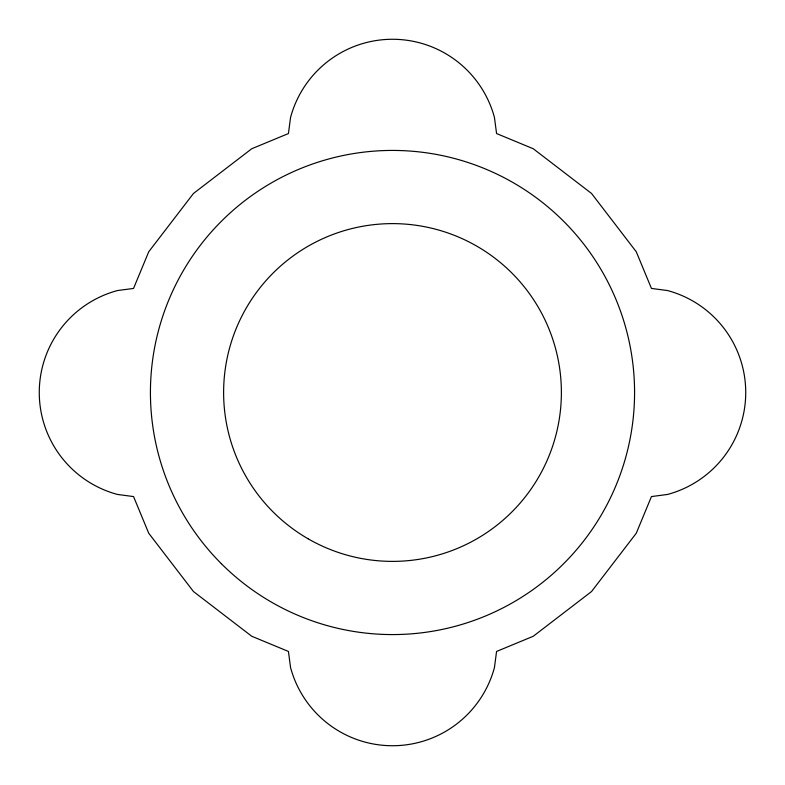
<?xml version="1.0" encoding="UTF-8"?>
<svg xmlns="http://www.w3.org/2000/svg" width="785" height="785" viewBox="0 0 785 785"><rect width="100%" height="100%" fill="white"/><g stroke="black" fill="none" stroke-linecap="round" stroke-linejoin="round"><path stroke-width="1.18" d="M290.548 117.485L288.429 133.548L251.759 148.738L193.463 193.463L148.738 251.759L133.548 288.429L117.485 290.548A105.553 105.553 0 0 0 117.485 494.452L133.548 496.571L148.738 533.241L193.463 591.537L251.759 636.262L288.429 651.452L290.548 667.515A105.553 105.553 0 0 0 494.452 667.515L496.571 651.452L533.241 636.262L591.537 591.537L636.262 533.241L651.452 496.571L667.515 494.452A105.553 105.553 0 0 0 667.515 290.548L651.452 288.429L636.262 251.759L591.537 193.463L533.241 148.738L496.571 133.548L494.452 117.485A105.553 105.553 0 0 0 290.548 117.485M308.054 538.755A168.883 168.883 0 0 0 561.383 392.5A168.883 168.883 0 0 0 308.054 246.245A168.883 168.883 0 0 0 308.054 538.755M221.331 563.669A242.065 242.065 0 0 0 626.322 455.153A242.065 242.065 0 0 0 329.847 158.678A242.065 242.065 0 0 0 221.331 563.669"/></g></svg>
